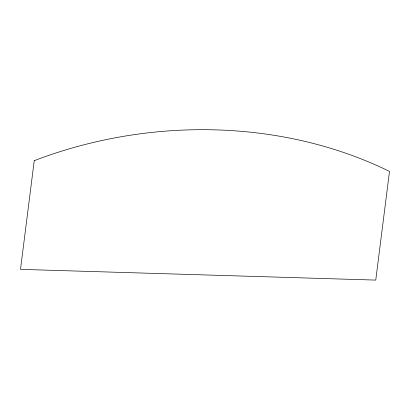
<?xml version="1.0" encoding="UTF-8"?>
<svg xmlns="http://www.w3.org/2000/svg" width="410" height="410" viewBox="0 0 410 410"><rect width="100%" height="100%" fill="white"/><g stroke="black" fill="none" stroke-linecap="round" stroke-linejoin="round"><path stroke-width="0.61" d="M34.24 160.664L20.5 269.365L375.76 280.102L389.5 171.406A381.894 306.987 -8.7 0 0 34.24 160.664"/></g></svg>
